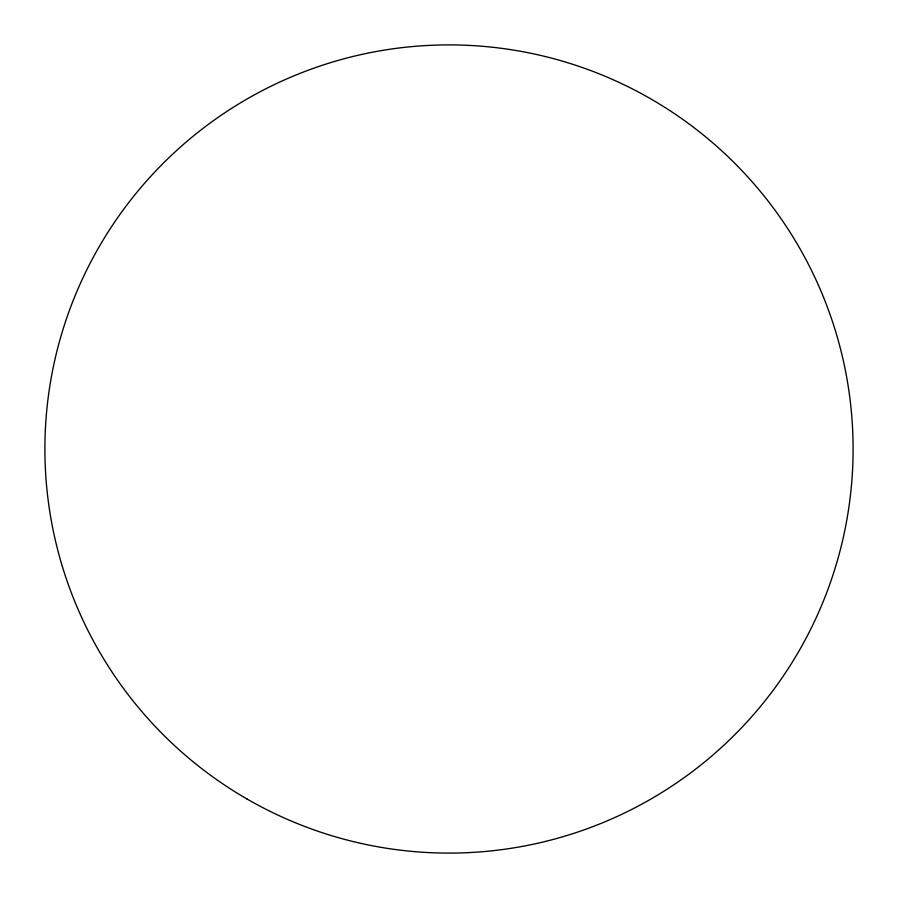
<?xml version="1.0" encoding="UTF-8"?>
<svg xmlns="http://www.w3.org/2000/svg" width="898" height="898" viewBox="0 0 898 898"><rect width="100%" height="100%" fill="white"/><g stroke="black" fill="none" stroke-linecap="round" stroke-linejoin="round"><path stroke-width="1.35" d="M246.95 798.962A404.1 404.1 0 0 0 853.1 449A404.1 404.1 0 0 0 246.95 99.038A404.1 404.1 0 0 0 246.95 798.962"/></g></svg>
